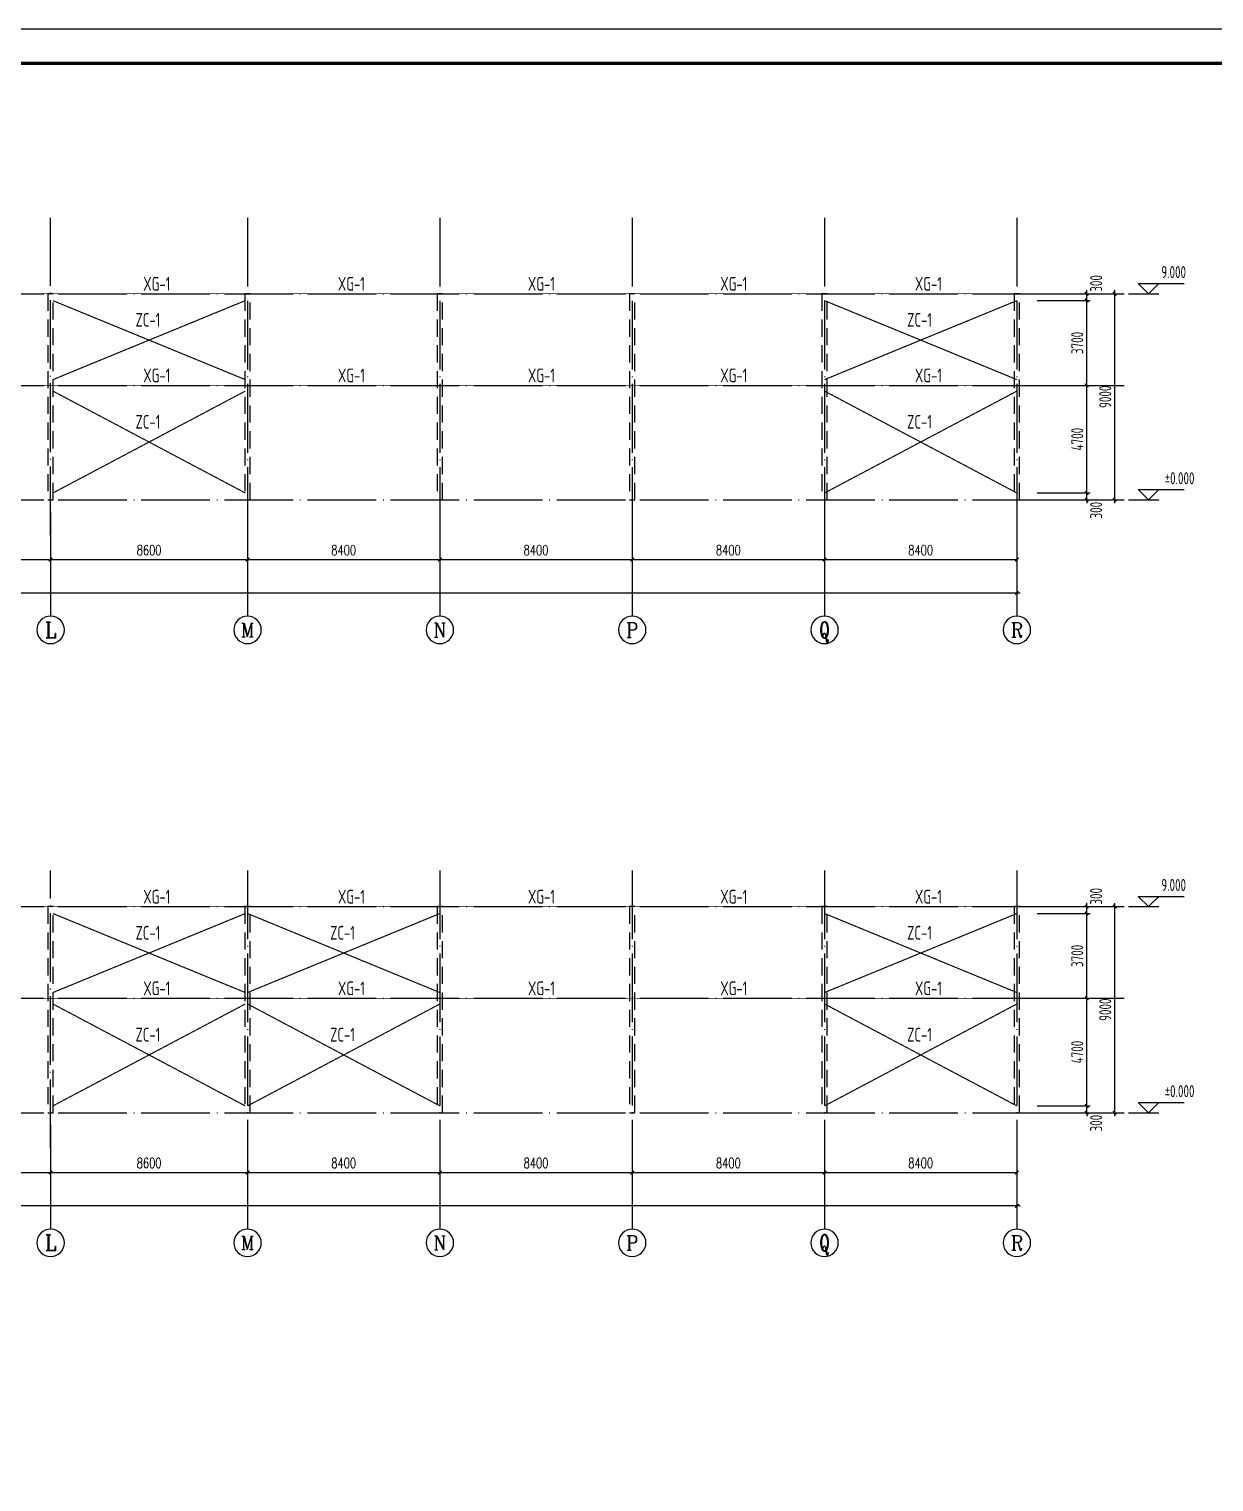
# Model space of a CAD drawing. Extents: x 899043 to 2598688, y -137197 to 211789.
# Drawn here: x 1726839 to 1778588, y 66695 to 130135 of the extents above; entities that cross this region are included whole.
import ezdxf
from ezdxf.enums import TextEntityAlignment as Align

# ---------------------------------------------------------------- set-up
doc = ezdxf.new("R2010")
doc.units = 0
doc.header["$LTSCALE"] = 1500
doc.header["$MEASUREMENT"] = 0
doc.linetypes.add('DASHED', pattern=[0.75, 0.5, -0.25])
doc.linetypes.add('DOTE', pattern=[2.42, 2, -0.2, 0.02, -0.2])
for name, color, linetype in [('00-tk', 151, 'Continuous'), ('AXIS', 3, 'Continuous'), ('AXIS_TEXT', 7, 'Continuous'), ('Boltx', 252, 'DASHED'), ('DIM', 3, 'Continuous'), ('TDB_文字', 7, 'Continuous'), ('THIN', 7, 'Continuous')]:
    doc.layers.add(name, color=color, linetype=linetype)
doc.layers.add('钢板标注', color=9, linetype='Continuous', lineweight=18)
doc.styles.add('_TCH_AXIS', font='COMPLEX', dxfattribs={"bigfont": 'GBCBIG'})
doc.styles.add('_TCH_DIM_T3', font='SIMPLEX', dxfattribs={"width": 0.705882, "bigfont": 'GBCBIG'})
doc.styles.add('COMPLEX', font='COMPLEX')
doc.styles.add('TSSD_Dimension', font='Tssdeng.shx', dxfattribs={"width": 0.7, "bigfont": 'hztxt.shx'})
doc.styles.add('TSSD_Label', font='Tssdeng.shx', dxfattribs={"width": 0.7, "bigfont": 'hztxt.shx'})
doc.dimstyles.new('_TCH_ARCH&&150', dxfattribs={"dimtxt": 446.25, "dimasz": 150, "dimexe": 375, "dimexo": 450, "dimgap": 189.375, "dimtad": 1, "dimdec": 0, "dimzin": 0, "dimdsep": 46, "dimtxsty": '_TCH_DIM_T3', "dimblk": 'ARCHTICK', "dimcen": 0.09, "dimclrt": 7, "dimazin": 2, "dimtfac": 1, "dimtdec": 0, "dimtix": 1, "dimtmove": 2, "dimatfit": 3, "dimfxl": 0, "dimtolj": 1, "dimtzin": 0, "dimarcsym": 0})
doc.dimstyles.new('TSSD_150_150', dxfattribs={"dimtxt": 525, "dimasz": 150, "dimexe": 150, "dimexo": 375, "dimgap": 150, "dimtad": 1, "dimdec": 0, "dimzin": 0, "dimdsep": 46, "dimtxsty": 'TSSD_Dimension', "dimblk": 'ARCHTICK', "dimblk1": 'ARCHTICK', "dimblk2": 'ARCHTICK', "dimcen": 0, "dimdle": 150, "dimclrt": 7, "dimadec": 0, "dimazin": 0, "dimtfac": 1, "dimtdec": 0, "dimtix": 1, "dimtmove": 2, "dimatfit": 3, "dimfxl": 0, "dimtolj": 1, "dimtzin": 0, "dimarcsym": 0})

# ---------------------------------------------------------------- blocks, each defined once
blk = doc.blocks.new('_ArchTick')
at = {"color": 0, "linetype": 'ByBlock', "const_width": 0.4}
blk.add_lwpolyline([(-0.5, -0.5), (0.5, 0.5)], dxfattribs=at)
blk = doc.blocks.new('*D258')
at = {"layer": 'AXIS', "color": 0, "lineweight": -2}
for p, q in [((1719182, 109057), (1719182, 106595)), ((1727782, 109057), (1727782, 106595)), ((1719182, 106970), (1727782, 106970))]:
    blk.add_line(p, q, dxfattribs=at)
at = {"layer": 'Defpoints', "color": 0}
for p in [(1719182, 109507), (1727782, 109507), (1727782, 106970)]:
    blk.add_point(p, dxfattribs=at)
at = {"layer": 'AXIS', "color": 0, "lineweight": -2, "xscale": 150, "yscale": 150, "zscale": 150, "rotation": 180}
blk.add_blockref('_ArchTick', (1719182, 106970), dxfattribs=at)
at = {"layer": 'AXIS', "color": 0, "lineweight": -2, "xscale": 150, "yscale": 150, "zscale": 150}
blk.add_blockref('_ArchTick', (1727782, 106970), dxfattribs=at)
at = {"layer": 'AXIS', "color": 7, "insert": (1723482, 107382), "char_height": 446.2, "attachment_point": 5, "style": '_TCH_DIM_T3'}
blk.add_mtext('\\A1;8600', dxfattribs=at)
blk = doc.blocks.new('*D259')
at = {"layer": 'AXIS', "color": 0, "lineweight": -2}
for p, q in [((1727782, 109057), (1727782, 106595)), ((1736382, 109057), (1736382, 106595)), ((1727782, 106970), (1736382, 106970))]:
    blk.add_line(p, q, dxfattribs=at)
at = {"layer": 'Defpoints', "color": 0}
for p in [(1727782, 109507), (1736382, 109507), (1736382, 106970)]:
    blk.add_point(p, dxfattribs=at)
at = {"layer": 'AXIS', "color": 0, "lineweight": -2, "xscale": 150, "yscale": 150, "zscale": 150, "rotation": 180}
blk.add_blockref('_ArchTick', (1727782, 106970), dxfattribs=at)
at = {"layer": 'AXIS', "color": 0, "lineweight": -2, "xscale": 150, "yscale": 150, "zscale": 150}
blk.add_blockref('_ArchTick', (1736382, 106970), dxfattribs=at)
at = {"layer": 'AXIS', "color": 7, "insert": (1732082, 107382), "char_height": 446.2, "attachment_point": 5, "style": '_TCH_DIM_T3'}
blk.add_mtext('\\A1;8600', dxfattribs=at)
blk = doc.blocks.new('*D260')
at = {"layer": 'AXIS', "color": 0, "lineweight": -2}
for p, q in [((1736382, 109057), (1736382, 106595)), ((1744782, 109057), (1744782, 106595)), ((1736382, 106970), (1744782, 106970))]:
    blk.add_line(p, q, dxfattribs=at)
at = {"layer": 'Defpoints', "color": 0}
for p in [(1736382, 109507), (1744782, 109507), (1744782, 106970)]:
    blk.add_point(p, dxfattribs=at)
at = {"layer": 'AXIS', "color": 0, "lineweight": -2, "xscale": 150, "yscale": 150, "zscale": 150, "rotation": 180}
blk.add_blockref('_ArchTick', (1736382, 106970), dxfattribs=at)
at = {"layer": 'AXIS', "color": 0, "lineweight": -2, "xscale": 150, "yscale": 150, "zscale": 150}
blk.add_blockref('_ArchTick', (1744782, 106970), dxfattribs=at)
at = {"layer": 'AXIS', "color": 7, "insert": (1740582, 107382), "char_height": 446.2, "attachment_point": 5, "style": '_TCH_DIM_T3'}
blk.add_mtext('\\A1;8400', dxfattribs=at)
blk = doc.blocks.new('*D261')
at = {"layer": 'AXIS', "color": 0, "lineweight": -2}
for p, q in [((1744782, 109057), (1744782, 106595)), ((1753182, 109057), (1753182, 106595)), ((1744782, 106970), (1753182, 106970))]:
    blk.add_line(p, q, dxfattribs=at)
at = {"layer": 'Defpoints', "color": 0}
for p in [(1744782, 109507), (1753182, 109507), (1753182, 106970)]:
    blk.add_point(p, dxfattribs=at)
at = {"layer": 'AXIS', "color": 0, "lineweight": -2, "xscale": 150, "yscale": 150, "zscale": 150, "rotation": 180}
blk.add_blockref('_ArchTick', (1744782, 106970), dxfattribs=at)
at = {"layer": 'AXIS', "color": 0, "lineweight": -2, "xscale": 150, "yscale": 150, "zscale": 150}
blk.add_blockref('_ArchTick', (1753182, 106970), dxfattribs=at)
at = {"layer": 'AXIS', "color": 7, "insert": (1748982, 107382), "char_height": 446.2, "attachment_point": 5, "style": '_TCH_DIM_T3'}
blk.add_mtext('\\A1;8400', dxfattribs=at)
blk = doc.blocks.new('*D262')
at = {"layer": 'AXIS', "color": 0, "lineweight": -2}
for p, q in [((1753182, 109057), (1753182, 106595)), ((1761582, 109057), (1761582, 106595)), ((1753182, 106970), (1761582, 106970))]:
    blk.add_line(p, q, dxfattribs=at)
at = {"layer": 'Defpoints', "color": 0}
for p in [(1753182, 109507), (1761582, 109507), (1761582, 106970)]:
    blk.add_point(p, dxfattribs=at)
at = {"layer": 'AXIS', "color": 0, "lineweight": -2, "xscale": 150, "yscale": 150, "zscale": 150, "rotation": 180}
blk.add_blockref('_ArchTick', (1753182, 106970), dxfattribs=at)
at = {"layer": 'AXIS', "color": 0, "lineweight": -2, "xscale": 150, "yscale": 150, "zscale": 150}
blk.add_blockref('_ArchTick', (1761582, 106970), dxfattribs=at)
at = {"layer": 'AXIS', "color": 7, "insert": (1757382, 107382), "char_height": 446.2, "attachment_point": 5, "style": '_TCH_DIM_T3'}
blk.add_mtext('\\A1;8400', dxfattribs=at)
blk = doc.blocks.new('*D263')
at = {"layer": 'AXIS', "color": 0, "lineweight": -2}
for p, q in [((1761582, 109057), (1761582, 106595)), ((1769982, 109057), (1769982, 106595)), ((1761582, 106970), (1769982, 106970))]:
    blk.add_line(p, q, dxfattribs=at)
at = {"layer": 'Defpoints', "color": 0}
for p in [(1761582, 109507), (1769982, 109507), (1769982, 106970)]:
    blk.add_point(p, dxfattribs=at)
at = {"layer": 'AXIS', "color": 0, "lineweight": -2, "xscale": 150, "yscale": 150, "zscale": 150, "rotation": 180}
blk.add_blockref('_ArchTick', (1761582, 106970), dxfattribs=at)
at = {"layer": 'AXIS', "color": 0, "lineweight": -2, "xscale": 150, "yscale": 150, "zscale": 150}
blk.add_blockref('_ArchTick', (1769982, 106970), dxfattribs=at)
at = {"layer": 'AXIS', "color": 7, "insert": (1765782, 107382), "char_height": 446.2, "attachment_point": 5, "style": '_TCH_DIM_T3'}
blk.add_mtext('\\A1;8400', dxfattribs=at)
blk = doc.blocks.new('_AXISO')
blk.add_circle((0, 0), 0.5)
at = {"layer": 'AXIS_TEXT', "style": 'COMPLEX', "width": 1.041667}
blk.add_attdef('A', text='', height=0.56, dxfattribs=at).set_placement((-0.25, -0.28), (0.25, -0.28), align=Align.FIT)
blk = doc.blocks.new('*D264')
at = {"layer": 'Defpoints', "color": 0}
for p in [(1659231, 108716), (1769982, 108716), (1659231, 105507)]:
    blk.add_point(p, dxfattribs=at)
at = {"layer": 'DIM', "color": 0, "lineweight": -2}
for p, q in [((1659231, 108341), (1659231, 105357)), ((1769982, 108341), (1769982, 105357)), ((1770132, 105507), (1659081, 105507))]:
    blk.add_line(p, q, dxfattribs=at)
at = {"layer": 'DIM', "color": 0, "lineweight": -2, "xscale": 150, "yscale": 150, "zscale": 150, "rotation": 180}
blk.add_blockref('_ArchTick', (1659231, 105507), dxfattribs=at)
at = {"layer": 'DIM', "color": 0, "lineweight": -2, "xscale": 150, "yscale": 150, "zscale": 150}
blk.add_blockref('_ArchTick', (1769982, 105507), dxfattribs=at)
at = {"layer": 'DIM', "color": 7, "insert": (1714607, 105920), "char_height": 525, "attachment_point": 5, "style": 'TSSD_Dimension'}
blk.add_mtext('\\A1;110750', dxfattribs=at)
blk = doc.blocks.new('*D265')
at = {"layer": 'Defpoints', "color": 0}
for p in [(1770631, 118578), (1774254, 118578), (1770631, 109578)]:
    blk.add_point(p, dxfattribs=at)
at = {"layer": 'DIM', "color": 0, "lineweight": -2}
for p, q in [((1774254, 109428), (1774254, 118728)), ((1771006, 118578), (1774404, 118578)), ((1771006, 109578), (1774404, 109578))]:
    blk.add_line(p, q, dxfattribs=at)
at = {"layer": 'DIM', "color": 0, "lineweight": -2, "xscale": 150, "yscale": 150, "zscale": 150}
for p, rotation in [((1774254, 118578), 90), ((1774254, 109578), 270)]:
    blk.add_blockref('_ArchTick', p, dxfattribs=dict(at, rotation=rotation))
at = {"layer": 'DIM', "color": 7, "insert": (1773841, 114078), "char_height": 525, "attachment_point": 5, "rotation": 90, "style": 'TSSD_Dimension'}
blk.add_mtext('\\A1;9000', dxfattribs=at)
blk = doc.blocks.new('*D266')
at = {"layer": 'Defpoints', "color": 0}
for p in [(1770492, 109878), (1773030, 109878), (1770492, 109578)]:
    blk.add_point(p, dxfattribs=at)
at = {"layer": 'DIM', "color": 0, "lineweight": -2}
for p, q in [((1770867, 109878), (1773180, 109878)), ((1773030, 109878), (1773030, 110028)), ((1773030, 109578), (1773030, 109878)), ((1770867, 109578), (1773180, 109578)), ((1773030, 109578), (1773030, 109428))]:
    blk.add_line(p, q, dxfattribs=at)
at = {"layer": 'DIM', "color": 0, "lineweight": -2, "xscale": 150, "yscale": 150, "zscale": 150}
for p, rotation in [((1773030, 109878), 270), ((1773030, 109578), 90)]:
    blk.add_blockref('_ArchTick', p, dxfattribs=dict(at, rotation=rotation))
at = {"layer": 'DIM', "color": 7, "insert": (1773442, 109126), "char_height": 525, "attachment_point": 5, "rotation": 90, "style": 'TSSD_Dimension'}
blk.add_mtext('\\A1;300', dxfattribs=at)
blk = doc.blocks.new('*D267')
at = {"layer": 'Defpoints', "color": 0}
for p in [(1770492, 114578), (1773030, 114578), (1770492, 109878)]:
    blk.add_point(p, dxfattribs=at)
at = {"layer": 'DIM', "color": 0, "lineweight": -2}
for p, q in [((1770867, 114578), (1773180, 114578)), ((1773030, 109728), (1773030, 114728)), ((1770867, 109878), (1773180, 109878))]:
    blk.add_line(p, q, dxfattribs=at)
at = {"layer": 'DIM', "color": 0, "lineweight": -2, "xscale": 150, "yscale": 150, "zscale": 150}
for p, rotation in [((1773030, 114578), 90), ((1773030, 109878), 270)]:
    blk.add_blockref('_ArchTick', p, dxfattribs=dict(at, rotation=rotation))
at = {"layer": 'DIM', "color": 7, "insert": (1772617, 112228), "char_height": 525, "attachment_point": 5, "rotation": 90, "style": 'TSSD_Dimension'}
blk.add_mtext('\\A1;4700', dxfattribs=at)
blk = doc.blocks.new('*D268')
at = {"layer": 'Defpoints', "color": 0}
for p in [(1770492, 118578), (1770492, 118278), (1773030, 118578)]:
    blk.add_point(p, dxfattribs=at)
at = {"layer": 'DIM', "color": 0, "lineweight": -2}
for p, q in [((1773030, 118128), (1773030, 118728)), ((1770867, 118578), (1773180, 118578)), ((1770867, 118278), (1773180, 118278))]:
    blk.add_line(p, q, dxfattribs=at)
at = {"layer": 'DIM', "color": 0, "lineweight": -2, "xscale": 150, "yscale": 150, "zscale": 150}
for p, rotation in [((1773030, 118578), 90), ((1773030, 118278), 270)]:
    blk.add_blockref('_ArchTick', p, dxfattribs=dict(at, rotation=rotation))
at = {"layer": 'DIM', "color": 7, "insert": (1773442, 119029), "char_height": 525, "attachment_point": 5, "rotation": 90, "style": 'TSSD_Dimension'}
blk.add_mtext('\\A1;300', dxfattribs=at)
blk = doc.blocks.new('*D275')
at = {"layer": 'Defpoints', "color": 0}
for p in [(1770492, 118278), (1773030, 118278), (1770492, 114578)]:
    blk.add_point(p, dxfattribs=at)
at = {"layer": 'DIM', "color": 0, "lineweight": -2}
for p, q in [((1770867, 118278), (1773180, 118278)), ((1773030, 114428), (1773030, 118428)), ((1770867, 114578), (1773180, 114578))]:
    blk.add_line(p, q, dxfattribs=at)
at = {"layer": 'DIM', "color": 0, "lineweight": -2, "xscale": 150, "yscale": 150, "zscale": 150}
for p, rotation in [((1773030, 118278), 90), ((1773030, 114578), 270)]:
    blk.add_blockref('_ArchTick', p, dxfattribs=dict(at, rotation=rotation))
at = {"layer": 'DIM', "color": 7, "insert": (1772617, 116428), "char_height": 525, "attachment_point": 5, "rotation": 90, "style": 'TSSD_Dimension'}
blk.add_mtext('\\A1;3700', dxfattribs=at)
blk = doc.blocks.new('*D295')
at = {"layer": 'AXIS', "color": 0, "lineweight": -2}
for p, q in [((1719182, 82295), (1719182, 79832)), ((1727782, 82295), (1727782, 79832)), ((1719182, 80207), (1727782, 80207))]:
    blk.add_line(p, q, dxfattribs=at)
at = {"layer": 'Defpoints', "color": 0}
for p in [(1719182, 82745), (1727782, 82745), (1727782, 80207)]:
    blk.add_point(p, dxfattribs=at)
at = {"layer": 'AXIS', "color": 0, "lineweight": -2, "xscale": 150, "yscale": 150, "zscale": 150, "rotation": 180}
blk.add_blockref('_ArchTick', (1719182, 80207), dxfattribs=at)
at = {"layer": 'AXIS', "color": 0, "lineweight": -2, "xscale": 150, "yscale": 150, "zscale": 150}
blk.add_blockref('_ArchTick', (1727782, 80207), dxfattribs=at)
at = {"layer": 'AXIS', "color": 7, "insert": (1723482, 80620), "char_height": 446.2, "attachment_point": 5, "style": '_TCH_DIM_T3'}
blk.add_mtext('\\A1;8600', dxfattribs=at)
blk = doc.blocks.new('*D296')
at = {"layer": 'AXIS', "color": 0, "lineweight": -2}
for p, q in [((1727782, 82295), (1727782, 79832)), ((1736382, 82295), (1736382, 79832)), ((1727782, 80207), (1736382, 80207))]:
    blk.add_line(p, q, dxfattribs=at)
at = {"layer": 'Defpoints', "color": 0}
for p in [(1727782, 82745), (1736382, 82745), (1736382, 80207)]:
    blk.add_point(p, dxfattribs=at)
at = {"layer": 'AXIS', "color": 0, "lineweight": -2, "xscale": 150, "yscale": 150, "zscale": 150, "rotation": 180}
blk.add_blockref('_ArchTick', (1727782, 80207), dxfattribs=at)
at = {"layer": 'AXIS', "color": 0, "lineweight": -2, "xscale": 150, "yscale": 150, "zscale": 150}
blk.add_blockref('_ArchTick', (1736382, 80207), dxfattribs=at)
at = {"layer": 'AXIS', "color": 7, "insert": (1732082, 80620), "char_height": 446.2, "attachment_point": 5, "style": '_TCH_DIM_T3'}
blk.add_mtext('\\A1;8600', dxfattribs=at)
blk = doc.blocks.new('*D297')
at = {"layer": 'AXIS', "color": 0, "lineweight": -2}
for p, q in [((1736382, 82295), (1736382, 79832)), ((1744782, 82295), (1744782, 79832)), ((1736382, 80207), (1744782, 80207))]:
    blk.add_line(p, q, dxfattribs=at)
at = {"layer": 'Defpoints', "color": 0}
for p in [(1736382, 82745), (1744782, 82745), (1744782, 80207)]:
    blk.add_point(p, dxfattribs=at)
at = {"layer": 'AXIS', "color": 0, "lineweight": -2, "xscale": 150, "yscale": 150, "zscale": 150, "rotation": 180}
blk.add_blockref('_ArchTick', (1736382, 80207), dxfattribs=at)
at = {"layer": 'AXIS', "color": 0, "lineweight": -2, "xscale": 150, "yscale": 150, "zscale": 150}
blk.add_blockref('_ArchTick', (1744782, 80207), dxfattribs=at)
at = {"layer": 'AXIS', "color": 7, "insert": (1740582, 80620), "char_height": 446.2, "attachment_point": 5, "style": '_TCH_DIM_T3'}
blk.add_mtext('\\A1;8400', dxfattribs=at)
blk = doc.blocks.new('*D298')
at = {"layer": 'AXIS', "color": 0, "lineweight": -2}
for p, q in [((1744782, 82295), (1744782, 79832)), ((1753182, 82295), (1753182, 79832)), ((1744782, 80207), (1753182, 80207))]:
    blk.add_line(p, q, dxfattribs=at)
at = {"layer": 'Defpoints', "color": 0}
for p in [(1744782, 82745), (1753182, 82745), (1753182, 80207)]:
    blk.add_point(p, dxfattribs=at)
at = {"layer": 'AXIS', "color": 0, "lineweight": -2, "xscale": 150, "yscale": 150, "zscale": 150, "rotation": 180}
blk.add_blockref('_ArchTick', (1744782, 80207), dxfattribs=at)
at = {"layer": 'AXIS', "color": 0, "lineweight": -2, "xscale": 150, "yscale": 150, "zscale": 150}
blk.add_blockref('_ArchTick', (1753182, 80207), dxfattribs=at)
at = {"layer": 'AXIS', "color": 7, "insert": (1748982, 80620), "char_height": 446.2, "attachment_point": 5, "style": '_TCH_DIM_T3'}
blk.add_mtext('\\A1;8400', dxfattribs=at)
blk = doc.blocks.new('*D299')
at = {"layer": 'AXIS', "color": 0, "lineweight": -2}
for p, q in [((1753182, 82295), (1753182, 79832)), ((1761582, 82295), (1761582, 79832)), ((1753182, 80207), (1761582, 80207))]:
    blk.add_line(p, q, dxfattribs=at)
at = {"layer": 'Defpoints', "color": 0}
for p in [(1753182, 82745), (1761582, 82745), (1761582, 80207)]:
    blk.add_point(p, dxfattribs=at)
at = {"layer": 'AXIS', "color": 0, "lineweight": -2, "xscale": 150, "yscale": 150, "zscale": 150, "rotation": 180}
blk.add_blockref('_ArchTick', (1753182, 80207), dxfattribs=at)
at = {"layer": 'AXIS', "color": 0, "lineweight": -2, "xscale": 150, "yscale": 150, "zscale": 150}
blk.add_blockref('_ArchTick', (1761582, 80207), dxfattribs=at)
at = {"layer": 'AXIS', "color": 7, "insert": (1757382, 80620), "char_height": 446.2, "attachment_point": 5, "style": '_TCH_DIM_T3'}
blk.add_mtext('\\A1;8400', dxfattribs=at)
blk = doc.blocks.new('*D300')
at = {"layer": 'AXIS', "color": 0, "lineweight": -2}
for p, q in [((1761582, 82295), (1761582, 79832)), ((1769982, 82295), (1769982, 79832)), ((1761582, 80207), (1769982, 80207))]:
    blk.add_line(p, q, dxfattribs=at)
at = {"layer": 'Defpoints', "color": 0}
for p in [(1761582, 82745), (1769982, 82745), (1769982, 80207)]:
    blk.add_point(p, dxfattribs=at)
at = {"layer": 'AXIS', "color": 0, "lineweight": -2, "xscale": 150, "yscale": 150, "zscale": 150, "rotation": 180}
blk.add_blockref('_ArchTick', (1761582, 80207), dxfattribs=at)
at = {"layer": 'AXIS', "color": 0, "lineweight": -2, "xscale": 150, "yscale": 150, "zscale": 150}
blk.add_blockref('_ArchTick', (1769982, 80207), dxfattribs=at)
at = {"layer": 'AXIS', "color": 7, "insert": (1765782, 80620), "char_height": 446.2, "attachment_point": 5, "style": '_TCH_DIM_T3'}
blk.add_mtext('\\A1;8400', dxfattribs=at)
blk = doc.blocks.new('*D276')
at = {"layer": 'Defpoints', "color": 0}
for p in [(1659231, 81953), (1769982, 81953), (1659231, 78745)]:
    blk.add_point(p, dxfattribs=at)
at = {"layer": 'DIM', "color": 0, "lineweight": -2}
for p, q in [((1659231, 81578), (1659231, 78595)), ((1769982, 81578), (1769982, 78595)), ((1770132, 78745), (1659081, 78745))]:
    blk.add_line(p, q, dxfattribs=at)
at = {"layer": 'DIM', "color": 0, "lineweight": -2, "xscale": 150, "yscale": 150, "zscale": 150, "rotation": 180}
blk.add_blockref('_ArchTick', (1659231, 78745), dxfattribs=at)
at = {"layer": 'DIM', "color": 0, "lineweight": -2, "xscale": 150, "yscale": 150, "zscale": 150}
blk.add_blockref('_ArchTick', (1769982, 78745), dxfattribs=at)
at = {"layer": 'DIM', "color": 7, "insert": (1714607, 79157), "char_height": 525, "attachment_point": 5, "style": 'TSSD_Dimension'}
blk.add_mtext('\\A1;110750', dxfattribs=at)
blk = doc.blocks.new('*D281')
at = {"layer": 'Defpoints', "color": 0}
for p in [(1770631, 91815), (1774254, 91815), (1770631, 82815)]:
    blk.add_point(p, dxfattribs=at)
at = {"layer": 'DIM', "color": 0, "lineweight": -2}
for p, q in [((1771006, 91815), (1774404, 91815)), ((1774254, 82665), (1774254, 91965)), ((1771006, 82815), (1774404, 82815))]:
    blk.add_line(p, q, dxfattribs=at)
at = {"layer": 'DIM', "color": 0, "lineweight": -2, "xscale": 150, "yscale": 150, "zscale": 150}
for p, rotation in [((1774254, 91815), 90), ((1774254, 82815), 270)]:
    blk.add_blockref('_ArchTick', p, dxfattribs=dict(at, rotation=rotation))
at = {"layer": 'DIM', "color": 7, "insert": (1773841, 87315), "char_height": 525, "attachment_point": 5, "rotation": 90, "style": 'TSSD_Dimension'}
blk.add_mtext('\\A1;9000', dxfattribs=at)
blk = doc.blocks.new('*D278')
at = {"layer": 'Defpoints', "color": 0}
for p in [(1770492, 83115), (1773030, 83115), (1770492, 82815)]:
    blk.add_point(p, dxfattribs=at)
at = {"layer": 'DIM', "color": 0, "lineweight": -2}
for p, q in [((1770867, 83115), (1773180, 83115)), ((1773030, 83115), (1773030, 83265)), ((1773030, 82815), (1773030, 83115)), ((1770867, 82815), (1773180, 82815)), ((1773030, 82815), (1773030, 82665))]:
    blk.add_line(p, q, dxfattribs=at)
at = {"layer": 'DIM', "color": 0, "lineweight": -2, "xscale": 150, "yscale": 150, "zscale": 150}
for p, rotation in [((1773030, 83115), 270), ((1773030, 82815), 90)]:
    blk.add_blockref('_ArchTick', p, dxfattribs=dict(at, rotation=rotation))
at = {"layer": 'DIM', "color": 7, "insert": (1773442, 82363), "char_height": 525, "attachment_point": 5, "rotation": 90, "style": 'TSSD_Dimension'}
blk.add_mtext('\\A1;300', dxfattribs=at)
blk = doc.blocks.new('*D279')
at = {"layer": 'Defpoints', "color": 0}
for p in [(1770492, 87815), (1773030, 87815), (1770492, 83115)]:
    blk.add_point(p, dxfattribs=at)
at = {"layer": 'DIM', "color": 0, "lineweight": -2}
for p, q in [((1770867, 87815), (1773180, 87815)), ((1773030, 82965), (1773030, 87965)), ((1770867, 83115), (1773180, 83115))]:
    blk.add_line(p, q, dxfattribs=at)
at = {"layer": 'DIM', "color": 0, "lineweight": -2, "xscale": 150, "yscale": 150, "zscale": 150}
for p, rotation in [((1773030, 87815), 90), ((1773030, 83115), 270)]:
    blk.add_blockref('_ArchTick', p, dxfattribs=dict(at, rotation=rotation))
at = {"layer": 'DIM', "color": 7, "insert": (1772617, 85465), "char_height": 525, "attachment_point": 5, "rotation": 90, "style": 'TSSD_Dimension'}
blk.add_mtext('\\A1;4700', dxfattribs=at)
blk = doc.blocks.new('*D280')
at = {"layer": 'Defpoints', "color": 0}
for p in [(1770492, 91815), (1770492, 91515), (1773030, 91815)]:
    blk.add_point(p, dxfattribs=at)
at = {"layer": 'DIM', "color": 0, "lineweight": -2}
for p, q in [((1770867, 91815), (1773180, 91815)), ((1770867, 91515), (1773180, 91515)), ((1773030, 91365), (1773030, 91965))]:
    blk.add_line(p, q, dxfattribs=at)
at = {"layer": 'DIM', "color": 0, "lineweight": -2, "xscale": 150, "yscale": 150, "zscale": 150}
for p, rotation in [((1773030, 91815), 90), ((1773030, 91515), 270)]:
    blk.add_blockref('_ArchTick', p, dxfattribs=dict(at, rotation=rotation))
at = {"layer": 'DIM', "color": 7, "insert": (1773442, 92267), "char_height": 525, "attachment_point": 5, "rotation": 90, "style": 'TSSD_Dimension'}
blk.add_mtext('\\A1;300', dxfattribs=at)
blk = doc.blocks.new('*D277')
at = {"layer": 'Defpoints', "color": 0}
for p in [(1770492, 91515), (1773030, 91515), (1770492, 87815)]:
    blk.add_point(p, dxfattribs=at)
at = {"layer": 'DIM', "color": 0, "lineweight": -2}
for p, q in [((1770867, 91515), (1773180, 91515)), ((1773030, 87665), (1773030, 91665)), ((1770867, 87815), (1773180, 87815))]:
    blk.add_line(p, q, dxfattribs=at)
at = {"layer": 'DIM', "color": 0, "lineweight": -2, "xscale": 150, "yscale": 150, "zscale": 150}
for p, rotation in [((1773030, 91515), 90), ((1773030, 87815), 270)]:
    blk.add_blockref('_ArchTick', p, dxfattribs=dict(at, rotation=rotation))
at = {"layer": 'DIM', "color": 7, "insert": (1772617, 89665), "char_height": 525, "attachment_point": 5, "rotation": 90, "style": 'TSSD_Dimension'}
blk.add_mtext('\\A1;3700', dxfattribs=at)
blk = doc.blocks.new('A$C16496DF1')
at = {"layer": '00-tk', "linetype": 'Continuous'}
blk.add_line((178350, 126150), (0, 126150), dxfattribs=at)
at = {"layer": '00-tk', "const_width": 150}
blk.add_lwpolyline([(3750, 124650), (176850, 124650), (176850, 1500), (3750, 1500)], close=True, dxfattribs=at)

msp = doc.modelspace()

# ---------------------------------------------------------------- linework, layer by layer
at = {"layer": 'AXIS', "color": 253, "linetype": 'DOTE'}
for p, q in [((1727781.5, 108036.8), (1727781.5, 121897.9)), ((1736381.5, 121897.9), (1736381.5, 108036.8)), ((1744781.5, 121897.9), (1744781.5, 108036.8)), ((1753181.5, 121897.9), (1753181.5, 108715.8)), ((1761581.5, 121897.9), (1761581.5, 108036.8)), ((1769981.5, 121897.9), (1769981.5, 108715.8)), ((1655509, 118577.6), (1774855.4, 118577.6)), ((1655509, 114577.6), (1774855.4, 114577.6)), ((1655509, 109577.6), (1774855.4, 109577.6)), ((1727781.5, 81274.3), (1727781.5, 93398.9)), ((1736381.5, 93398.9), (1736381.5, 81274.3)), ((1744781.5, 93398.9), (1744781.5, 81274.3)), ((1753181.5, 93398.9), (1753181.5, 81953.3)), ((1761581.5, 93398.9), (1761581.5, 81274.3)), ((1769981.5, 93398.9), (1769981.5, 81953.3)), ((1655509, 91815.1), (1774855.4, 91815.1)), ((1655509, 87815.1), (1774855.4, 87815.1)), ((1655509, 82815.1), (1774855.4, 82815.1))]:
    msp.add_line(p, q, dxfattribs=at)
at = {"layer": 'AXIS'}
for p, q in [((1727781.5, 108036.8), (1727781.5, 104499.3)), ((1736381.5, 108036.8), (1736381.5, 104499.3)), ((1744781.5, 108036.8), (1744781.5, 104499.3)), ((1753181.5, 108036.8), (1753181.5, 104499.3)), ((1761581.5, 108036.8), (1761581.5, 104499.3)), ((1769981.5, 108036.8), (1769981.5, 104499.3)), ((1727781.5, 81274.3), (1727781.5, 77736.8)), ((1736381.5, 81274.3), (1736381.5, 77736.8)), ((1744781.5, 81274.3), (1744781.5, 77736.8)), ((1753181.5, 81274.3), (1753181.5, 77736.8)), ((1761581.5, 81274.3), (1761581.5, 77736.8)), ((1769981.5, 81274.3), (1769981.5, 77736.8))]:
    msp.add_line(p, q, dxfattribs=at)
at = {"layer": 'Boltx', "color": 4, "linetype": 'ByBlock', "const_width": 25}
for points in [[(1659474.5, 118577.6), (1769981.5, 118577.6)], [(1659474.5, 114577.6), (1769981.5, 114577.6)], [(1659474.5, 91815.1), (1769981.5, 91815.1)], [(1659474.5, 87815.1), (1769981.5, 87815.1)]]:
    msp.add_lwpolyline(points, dxfattribs=at)
at = {"layer": 'Boltx', "color": 4}
for points in [[(1727664, 118577.6), (1727664, 109577.6), (1727899, 109577.6), (1727899, 118577.6)], [(1736264, 118577.6), (1736264, 109577.6), (1736499, 109577.6), (1736499, 118577.6)], [(1744664, 118577.6), (1744664, 109577.6), (1744899, 109577.6), (1744899, 118577.6)], [(1753064, 118577.6), (1753064, 109577.6), (1753299, 109577.6), (1753299, 118577.6)], [(1761464, 118577.6), (1761464, 109577.6), (1761699, 109577.6), (1761699, 118577.6)], [(1769864, 118577.6), (1769864, 109577.6), (1770099, 109577.6), (1770099, 118577.6)], [(1727664, 91815.1), (1727664, 82815.1), (1727899, 82815.1), (1727899, 91815.1)], [(1736264, 91815.1), (1736264, 82815.1), (1736499, 82815.1), (1736499, 91815.1)], [(1744664, 91815.1), (1744664, 82815.1), (1744899, 82815.1), (1744899, 91815.1)], [(1753064, 91815.1), (1753064, 82815.1), (1753299, 82815.1), (1753299, 91815.1)], [(1761464, 91815.1), (1761464, 82815.1), (1761699, 82815.1), (1761699, 91815.1)], [(1769864, 91815.1), (1769864, 82815.1), (1770099, 82815.1), (1770099, 91815.1)]]:
    msp.add_lwpolyline(points, close=True, dxfattribs=at)
at = {"layer": 'TDB_文字', "color": 4, "linetype": 'ByBlock', "const_width": 50}
for points in [[(1736281.5, 114827.6), (1727881.5, 118277.6)], [(1727881.5, 114827.6), (1736281.5, 118277.6)], [(1769981.5, 114827.6), (1761581.5, 118277.6)], [(1761581.5, 114827.6), (1769981.5, 118277.6)], [(1736281.5, 109877.6), (1727881.5, 114327.6)], [(1727881.5, 109877.6), (1736281.5, 114327.6)], [(1769981.5, 109877.6), (1761581.5, 114327.6)], [(1761581.5, 109877.6), (1769981.5, 114327.6)], [(1736281.5, 88065.1), (1727881.5, 91515.1)], [(1727881.5, 88065.1), (1736281.5, 91515.1)], [(1744781.5, 88065.1), (1736381.5, 91515.1)], [(1736381.5, 88065.1), (1744781.5, 91515.1)], [(1769981.5, 88065.1), (1761581.5, 91515.1)], [(1761581.5, 88065.1), (1769981.5, 91515.1)], [(1736281.5, 83115.1), (1727881.5, 87565.1)], [(1727881.5, 83115.1), (1736281.5, 87565.1)], [(1744781.5, 83115.1), (1736381.5, 87565.1)], [(1736381.5, 83115.1), (1744781.5, 87565.1)], [(1769981.5, 83115.1), (1761581.5, 87565.1)], [(1761581.5, 83115.1), (1769981.5, 87565.1)]]:
    msp.add_lwpolyline(points, dxfattribs=at)
at = {"layer": 'THIN'}
for p, q in [((1775732.3, 118577.6), (1775282.3, 119027.6)), ((1775282.3, 119027.6), (1776182.3, 119027.6)), ((1775732.3, 118577.6), (1776182.3, 119027.6)), ((1776182.3, 119027.6), (1777292.9, 119027.6)), ((1774855.4, 118577.6), (1776182.3, 118577.6)), ((1775732.3, 109577.6), (1775282.3, 110027.6)), ((1775282.3, 110027.6), (1776182.3, 110027.6)), ((1775732.3, 109577.6), (1776182.3, 110027.6)), ((1776182.3, 110027.6), (1777292.9, 110027.6)), ((1774855.4, 109577.6), (1776182.3, 109577.6)), ((1775732.3, 91815.1), (1775282.3, 92265.1)), ((1775282.3, 92265.1), (1776182.3, 92265.1)), ((1775732.3, 91815.1), (1776182.3, 92265.1)), ((1776182.3, 92265.1), (1777292.9, 92265.1)), ((1774855.4, 91815.1), (1776182.3, 91815.1)), ((1775732.3, 82815.1), (1775282.3, 83265.1)), ((1775282.3, 83265.1), (1776182.3, 83265.1)), ((1775732.3, 82815.1), (1776182.3, 83265.1)), ((1776182.3, 83265.1), (1777292.9, 83265.1)), ((1774855.4, 82815.1), (1776182.3, 82815.1))]:
    msp.add_line(p, q, dxfattribs=at)

# ---------------------------------------------------------------- block references
at = {"layer": 'AXIS'}
ref = msp.add_blockref('_AXISO', (1727781.5, 103899.3), dxfattribs=dict(at, xscale=-1200, yscale=1200, zscale=1200))
ref.add_attrib('A', 'L', dxfattribs={"layer": 'AXIS_TEXT', "height": 683.5, "style": '_TCH_AXIS'}).set_placement((1727537.4, 103557.5), (1728025.6, 103557.5), align=Align.FIT)
ref = msp.add_blockref('_AXISO', (1736381.5, 103899.3), dxfattribs=dict(at, xscale=-1200, yscale=1200, zscale=1200))
ref.add_attrib('A', 'M', dxfattribs={"layer": 'AXIS_TEXT', "height": 594, "style": '_TCH_AXIS'}).set_placement((1736084.5, 103602.3), (1736678.5, 103602.3), align=Align.FIT)
ref = msp.add_blockref('_AXISO', (1744781.5, 103899.3), dxfattribs=dict(at, xscale=-1200, yscale=1200, zscale=1200))
ref.add_attrib('A', 'N', dxfattribs={"layer": 'AXIS_TEXT', "height": 622.9, "style": '_TCH_AXIS'}).set_placement((1744499.7, 103587.8), (1745063.3, 103587.8), align=Align.FIT)
ref = msp.add_blockref('_AXISO', (1753181.5, 103899.3), dxfattribs=dict(at, xscale=-1200, yscale=1200, zscale=1200))
ref.add_attrib('A', 'P', dxfattribs={"layer": 'AXIS_TEXT', "height": 652.9, "style": '_TCH_AXIS'}).set_placement((1752917.2, 103572.8), (1753445.8, 103572.8), align=Align.FIT)
ref = msp.add_blockref('_AXISO', (1761581.5, 103899.3), dxfattribs=dict(at, xscale=-1200, yscale=1200, zscale=1200))
ref.add_attrib('A', 'Q', dxfattribs={"layer": 'AXIS_TEXT', "height": 715.4, "style": '_TCH_AXIS', "width": 0.807692}).set_placement((1761361.4, 103541.6), (1761801.6, 103541.6), align=Align.FIT)
ref = msp.add_blockref('_AXISO', (1769981.5, 103899.3), dxfattribs=dict(at, xscale=-1200, yscale=1200, zscale=1200))
ref.add_attrib('A', 'R', dxfattribs={"layer": 'AXIS_TEXT', "height": 637.8, "style": '_TCH_AXIS'}).set_placement((1769708.2, 103580.4), (1770254.8, 103580.4), align=Align.FIT)
ref = msp.add_blockref('_AXISO', (1727781.5, 77136.8), dxfattribs=dict(at, xscale=-1200, yscale=1200, zscale=1200))
ref.add_attrib('A', 'L', dxfattribs={"layer": 'AXIS_TEXT', "height": 683.5, "style": '_TCH_AXIS'}).set_placement((1727537.4, 76795), (1728025.6, 76795), align=Align.FIT)
ref = msp.add_blockref('_AXISO', (1736381.5, 77136.8), dxfattribs=dict(at, xscale=-1200, yscale=1200, zscale=1200))
ref.add_attrib('A', 'M', dxfattribs={"layer": 'AXIS_TEXT', "height": 594, "style": '_TCH_AXIS'}).set_placement((1736084.5, 76839.8), (1736678.5, 76839.8), align=Align.FIT)
ref = msp.add_blockref('_AXISO', (1744781.5, 77136.8), dxfattribs=dict(at, xscale=-1200, yscale=1200, zscale=1200))
ref.add_attrib('A', 'N', dxfattribs={"layer": 'AXIS_TEXT', "height": 622.9, "style": '_TCH_AXIS'}).set_placement((1744499.7, 76825.3), (1745063.3, 76825.3), align=Align.FIT)
ref = msp.add_blockref('_AXISO', (1753181.5, 77136.8), dxfattribs=dict(at, xscale=-1200, yscale=1200, zscale=1200))
ref.add_attrib('A', 'P', dxfattribs={"layer": 'AXIS_TEXT', "height": 652.9, "style": '_TCH_AXIS'}).set_placement((1752917.2, 76810.3), (1753445.8, 76810.3), align=Align.FIT)
ref = msp.add_blockref('_AXISO', (1761581.5, 77136.8), dxfattribs=dict(at, xscale=-1200, yscale=1200, zscale=1200))
ref.add_attrib('A', 'Q', dxfattribs={"layer": 'AXIS_TEXT', "height": 715.4, "style": '_TCH_AXIS', "width": 0.807692}).set_placement((1761361.4, 76779.1), (1761801.6, 76779.1), align=Align.FIT)
ref = msp.add_blockref('_AXISO', (1769981.5, 77136.8), dxfattribs=dict(at, xscale=-1200, yscale=1200, zscale=1200))
ref.add_attrib('A', 'R', dxfattribs={"layer": 'AXIS_TEXT', "height": 637.8, "style": '_TCH_AXIS'}).set_placement((1769708.2, 76817.9), (1770254.8, 76817.9), align=Align.FIT)
at = {"layer": '钢板标注', "color": 2, "linetype": 'ByBlock'}
msp.add_blockref('A$C16496DF1', (1636137.5, 3985.4), dxfattribs=at)

# ---------------------------------------------------------------- texts
at = {"layer": 'TDB_文字', "color": 7, "style": 'TSSD_Dimension', "width": 0.7}
for s, p in [('XG-1', (1731830.7, 118711.5)), ('XG-1', (1740330.7, 118711.5)), ('XG-1', (1748630.7, 118711.5)), ('XG-1', (1757030.7, 118711.5)), ('XG-1', (1765530.7, 118711.5)), ('ZC-1', (1731491.2, 117138.3)), ('ZC-1', (1765191.2, 117138.3)), ('XG-1', (1731830.7, 114711.5)), ('XG-1', (1740330.7, 114711.5)), ('XG-1', (1748630.7, 114711.5)), ('XG-1', (1757030.7, 114711.5)), ('XG-1', (1765530.7, 114711.5)), ('ZC-1', (1731491.2, 112688.3)), ('ZC-1', (1765191.2, 112688.3)), ('XG-1', (1731830.7, 91949)), ('XG-1', (1740330.7, 91949)), ('XG-1', (1748630.7, 91949)), ('XG-1', (1757030.7, 91949)), ('XG-1', (1765530.7, 91949)), ('ZC-1', (1731491.2, 90375.8)), ('ZC-1', (1739991.2, 90375.8)), ('ZC-1', (1765191.2, 90375.8)), ('XG-1', (1731830.7, 87949)), ('XG-1', (1740330.7, 87949)), ('XG-1', (1748630.7, 87949)), ('XG-1', (1757030.7, 87949)), ('XG-1', (1765530.7, 87949)), ('ZC-1', (1731491.2, 85925.8)), ('ZC-1', (1739991.2, 85925.8)), ('ZC-1', (1765191.2, 85925.8))]:
    msp.add_text(s, height=600, dxfattribs=at).set_placement(p)
at = {"layer": 'THIN', "style": 'TSSD_Label', "width": 0.7}
for s, p in [('9.000', (1777369.6, 119102.6)), ('%%p0.000', (1777737.1, 110102.6)), ('9.000', (1777369.6, 92340.1)), ('%%p0.000', (1777737.1, 83340.1))]:
    msp.add_text(s, height=525, dxfattribs=at).set_placement(p, align=Align.BOTTOM_RIGHT)

# ---------------------------------------------------------------- dimensions: what is measured, and where the dimension line sits
at = {"layer": 'AXIS'}
for p1, p2, picture, middle in [((1719181.5, 109507.4), (1727781.5, 109507.4), '*D258', (1723481.5, 107382.4)), ((1727781.5, 109507.4), (1736381.5, 109507.4), '*D259', (1732081.5, 107382.4)), ((1736381.5, 109507.4), (1744781.5, 109507.4), '*D260', (1740581.5, 107382.4)), ((1744781.5, 109507.4), (1753181.5, 109507.4), '*D261', (1748981.5, 107382.4)), ((1753181.5, 109507.4), (1761581.5, 109507.4), '*D262', (1757381.5, 107382.4)), ((1761581.5, 109507.4), (1769981.5, 109507.4), '*D263', (1765781.5, 107382.4)), ((1719181.5, 82744.9), (1727781.5, 82744.9), '*D295', (1723481.5, 80619.9)), ((1727781.5, 82744.9), (1736381.5, 82744.9), '*D296', (1732081.5, 80619.9)), ((1736381.5, 82744.9), (1744781.5, 82744.9), '*D297', (1740581.5, 80619.9)), ((1744781.5, 82744.9), (1753181.5, 82744.9), '*D298', (1748981.5, 80619.9)), ((1753181.5, 82744.9), (1761581.5, 82744.9), '*D299', (1757381.5, 80619.9)), ((1761581.5, 82744.9), (1769981.5, 82744.9), '*D300', (1765781.5, 80619.9))]:
    dim = msp.add_aligned_dim(p1=p1, p2=p2, distance=-2537.5, dimstyle='_TCH_ARCH&&150', dxfattribs=at)
    dim.commit()
    dim.dimension.update_dxf_attribs({"geometry": picture, "text_midpoint": middle})
at = {"layer": 'DIM'}
for base, p1, p2, picture, middle in [((1773030, 118577.6), (1770492.2, 118277.6), (1770492.2, 118577.6), '*D268', (1773442.5, 119029.2)), ((1773030, 109877.6), (1770492.2, 109577.6), (1770492.2, 109877.6), '*D266', (1773442.5, 109125.9)), ((1773030, 91815.1), (1770492.2, 91515.1), (1770492.2, 91815.1), '*D280', (1773442.5, 92266.7)), ((1773030, 83115.1), (1770492.2, 82815.1), (1770492.2, 83115.1), '*D278', (1773442.5, 82363.4))]:
    dim = msp.add_linear_dim(base=base, p1=p1, p2=p2, angle=90, dimstyle='TSSD_150_150', dxfattribs=at)
    dim.commit()
    dim.dimension.update_dxf_attribs({"geometry": picture, "text_midpoint": middle, "dimtype": 160})
for base, p1, p2, angle, picture, middle in [((1774253.5, 118577.6), (1770631.2, 109577.6), (1770631.2, 118577.6), 90, '*D265', (1773841, 114077.6)), ((1773030, 118277.6), (1770492.2, 114577.6), (1770492.2, 118277.6), 90, '*D275', (1772617.5, 116427.6)), ((1773030, 114577.6), (1770492.2, 109877.6), (1770492.2, 114577.6), 90, '*D267', (1772617.5, 112227.6)), ((1659231.5, 105507.2), (1769981.5, 108715.8), (1659231.5, 108715.8), 180, '*D264', (1714606.5, 105919.7)), ((1773030, 91515.1), (1770492.2, 87815.1), (1770492.2, 91515.1), 90, '*D277', (1772617.5, 89665.1)), ((1774253.5, 91815.1), (1770631.2, 82815.1), (1770631.2, 91815.1), 90, '*D281', (1773841, 87315.1)), ((1773030, 87815.1), (1770492.2, 83115.1), (1770492.2, 87815.1), 90, '*D279', (1772617.5, 85465.1)), ((1659231.5, 78744.7), (1769981.5, 81953.3), (1659231.5, 81953.3), 180, '*D276', (1714606.5, 79157.2))]:
    dim = msp.add_linear_dim(base=base, p1=p1, p2=p2, angle=angle, dimstyle='TSSD_150_150', dxfattribs=at)
    dim.commit()
    dim.dimension.update_dxf_attribs({"geometry": picture, "text_midpoint": middle})

doc.saveas('drawing.dxf')
